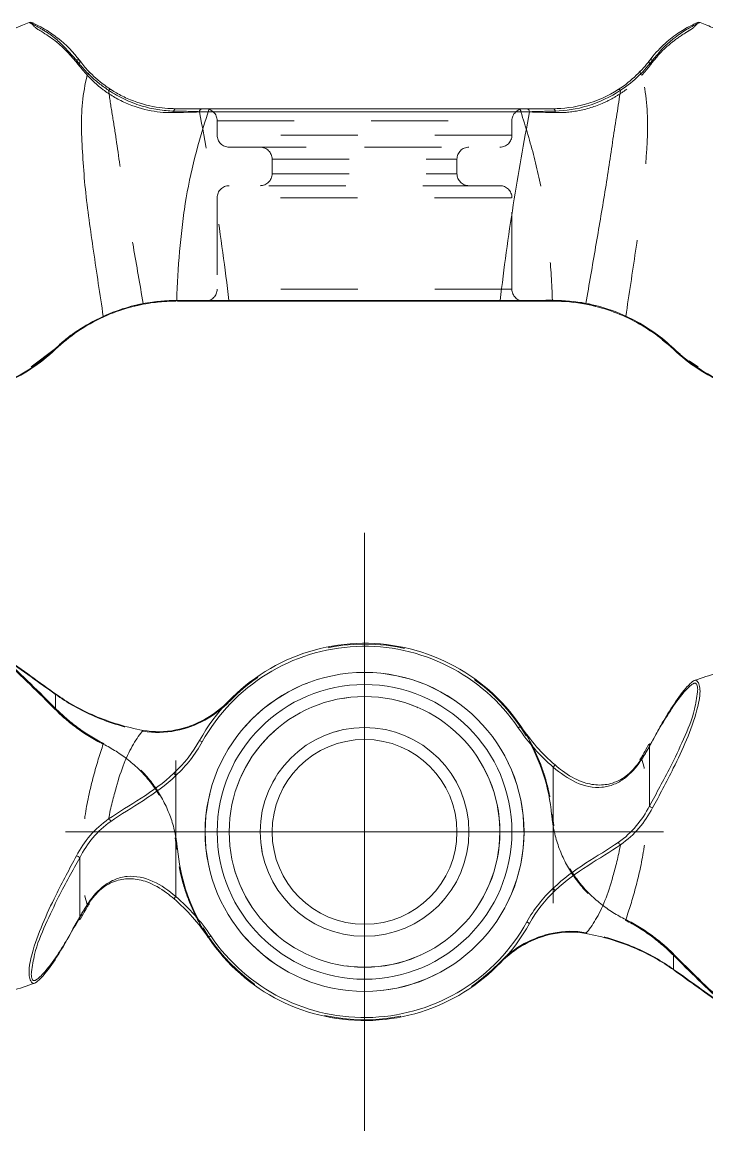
# Model space of a CAD drawing. Header units: inches. Extents: x 3.1 to 10.3, y 7.34 to 9.01.
# Drawn here: x 5.646 to 6.535, y 7.57 to 9.009 of the extents above; entities that cross this region are included whole.
import ezdxf

# ---------------------------------------------------------------- set-up
doc = ezdxf.new("R2010")
doc.units = ezdxf.units.IN
doc.header["$MEASUREMENT"] = 0
doc.linetypes.add('HIDDEN', pattern=[0.075, 0.05, -0.025])

# ---------------------------------------------------------------- blocks, each defined once
blk = doc.blocks.new('SW_CENTERMARKSYMBOL_0')
at = {"color": 0, "linetype": 'Continuous', "lineweight": 0}
for p, q in [((0, 0.1969), (0, 0.3883)), ((0, 0), (0, 0.1969)), ((-0.1969, 0), (-0.3883, 0)), ((0, 0), (-0.1969, 0)), ((0, 0), (0, -0.1969)), ((0, 0), (0.1969, 0)), ((0.1969, 0), (0.3883, 0)), ((0, -0.1969), (0, -0.3883))]:
    blk.add_line(p, q, dxfattribs=at)

msp = doc.modelspace()

# ---------------------------------------------------------------- linework, layer by layer
at = {"color": 7, "linetype": 'HIDDEN', "lineweight": 0}
for p, q in [((5.8765, 8.8932), (6.2937, 8.8932)), ((5.8993, 8.8815), (5.8993, 8.8627)), ((5.8993, 8.8815), (6.2816, 8.8815)), ((6.2822, 8.8627), (6.2822, 8.8815)), ((6.2822, 8.8627), (5.8999, 8.8627)), ((5.915, 8.8471), (6.0908, 8.8471)), ((6.0908, 8.8471), (6.2666, 8.8471)), ((5.9708, 8.8315), (5.9708, 8.8127)), ((5.9708, 8.8315), (6.2106, 8.8315)), ((6.2108, 8.8127), (6.2108, 8.8315)), ((5.9709, 8.8127), (6.2106, 8.8127)), ((6.2666, 8.7971), (5.915, 8.7971)), ((5.8993, 8.7815), (5.8993, 8.6627)), ((6.2816, 8.7815), (5.8999, 8.7815)), ((6.2822, 8.6627), (6.2822, 8.7815)), ((6.2822, 8.6627), (5.8999, 8.6627)), ((5.8033, 8.6443), (5.7905, 8.6409)), ((6.4301, 8.6273), (6.4283, 8.628)), ((5.6892, 8.5856), (5.6576, 8.562)), ((5.6895, 8.1182), (5.6895, 8.1364)), ((5.9153, 8.1274), (5.9146, 8.1281)), ((5.8458, 8.0893), (5.8456, 8.0902)), ((5.8458, 7.9504), (5.8458, 8.0893)), ((6.4625, 8.0722), (6.4623, 8.0722)), ((6.4625, 8.0722), (6.4652, 8.0769)), ((6.4489, 8.0503), (6.4509, 8.0525)), ((6.3338, 7.9801), (6.3347, 7.9801)), ((6.3358, 7.9653), (6.3367, 7.9655)), ((6.3358, 7.9653), (6.3358, 7.8264)), ((5.8448, 7.9502), (5.8458, 7.9504)), ((5.8468, 7.9355), (5.8477, 7.9356)), ((5.7326, 7.8653), (5.7306, 7.8631)), ((5.719, 7.8435), (5.7121, 7.8317)), ((5.7192, 7.8435), (5.719, 7.8435)), ((6.3358, 7.8264), (6.3359, 7.8254)), ((6.492, 7.7975), (6.492, 7.7793)), ((6.267, 7.7876), (6.2663, 7.7883))]:
    msp.add_line(p, q, dxfattribs=at)
at = {"color": 7, "linetype": 'Continuous', "lineweight": 15}
for p, q in [((6.305, 8.8932), (5.8878, 8.8932)), ((5.8911, 8.8971), (6.3016, 8.8971)), ((5.8468, 8.6481), (6.267, 8.6481)), ((6.2663, 8.6471), (5.8477, 8.6471)), ((6.391, 8.6409), (6.3781, 8.6439)), ((6.4624, 8.608), (6.4537, 8.6145)), ((6.4931, 8.5849), (6.4776, 8.5966)), ((6.5007, 8.5781), (6.4931, 8.5849)), ((6.5239, 8.562), (6.5122, 8.5696)), ((6.2904, 8.093), (6.2937, 8.0952)), ((5.8799, 8.0748), (5.8765, 8.0767)), ((6.4602, 8.0716), (6.4563, 8.0647)), ((6.4608, 8.0696), (6.4608, 7.9915)), ((6.3358, 8.0419), (6.3383, 8.0449)), ((6.3358, 8.0419), (6.3358, 7.8846)), ((5.8458, 8.0311), (5.8431, 8.0339)), ((5.8458, 7.8737), (5.8458, 8.0311)), ((5.7208, 7.8461), (5.7208, 7.9242)), ((6.3384, 7.8818), (6.3358, 7.8846)), ((5.8458, 7.8737), (5.8432, 7.8708)), ((5.7213, 7.8441), (5.7252, 7.851)), ((6.305, 7.839), (6.3016, 7.8409)), ((5.8878, 7.8205), (5.8911, 7.8227))]:
    msp.add_line(p, q, dxfattribs=at)
at = {"color": 8, "linetype": 'Continuous', "lineweight": 15}
for p, q in [((6.4489, 8.0503), (6.4492, 8.0499)), ((5.7323, 7.8658), (5.7326, 7.8653))]:
    msp.add_line(p, q, dxfattribs=at)
at = {"color": 7, "linetype": 'Continuous', "lineweight": 15, "flags": 128}
for points in [[(5.7323, 8.9459), (5.7327, 8.9454), (5.7329, 8.9448), (5.7329, 8.9441), (5.7327, 8.9433), (5.7324, 8.9425), (5.7319, 8.9418), (5.7313, 8.9412), (5.7306, 8.9406)], [(5.8433, 8.892), (5.8432, 8.8929), (5.8433, 8.8938), (5.8434, 8.8947), (5.8437, 8.8955), (5.8441, 8.8962), (5.8446, 8.8967), (5.8452, 8.897), (5.8458, 8.8971)]]:
    msp.add_lwpolyline(points, dxfattribs=at)
at = {"color": 7, "linetype": 'HIDDEN', "lineweight": 0, "flags": 128}
for points in [[(6.4509, 8.9406), (6.4502, 8.9412), (6.4496, 8.9418), (6.4491, 8.9425), (6.4488, 8.9433), (6.4486, 8.9441), (6.4486, 8.9448), (6.4488, 8.9454), (6.4492, 8.9459)], [(6.3358, 8.8971), (6.3363, 8.897), (6.3369, 8.8967), (6.3374, 8.8962), (6.3378, 8.8955), (6.3381, 8.8947), (6.3383, 8.8938), (6.3383, 8.8929), (6.3382, 8.892)], [(6.4509, 8.0525), (6.4502, 8.0526), (6.4496, 8.0526), (6.4491, 8.0524), (6.4488, 8.052), (6.4486, 8.0516), (6.4486, 8.0511), (6.4488, 8.0505), (6.4489, 8.0503)], [(5.7326, 7.8653), (5.7327, 7.8652), (5.7329, 7.8646), (5.7329, 7.8641), (5.7327, 7.8636), (5.7324, 7.8633), (5.7319, 7.8631), (5.7313, 7.8631), (5.7306, 7.8631)]]:
    msp.add_lwpolyline(points, dxfattribs=at)
at = {"color": 7, "linetype": 'Continuous', "lineweight": 15}
for radius in [0.2071, 0.1914, 0.1758, 0.1356, 0.12]:
    msp.add_circle((6.0908, 7.9578), radius, dxfattribs=at)
at = {"color": 7, "linetype": 'HIDDEN', "lineweight": 0}
for radius in [0.2071, 0.1758, 0.1356]:
    msp.add_circle((6.0908, 7.9578), radius, dxfattribs=at)
at = {"color": 7, "linetype": 'Continuous', "lineweight": 15}
for centre, radius, start, end in [((5.6565, 9.0056), 0.00391, 66.7591, 111.8262), ((6.525, 9.0056), 0.00391, 68.4027, 113.2409), ((5.7175, 8.958), 0.00367, 294.0654, 26.4132), ((6.4631, 8.9573), 0.00328, 56.0699, 135.9307), ((6.4211, 8.9197), 0.00246, 34.4982, 106.0753), ((5.8915, 8.8935), 0.00362, 95.875, 184.8629), ((6.3013, 8.8934), 0.00369, 356.4258, 85.9119), ((6.3352, 8.894), 0.00316, 0.412, 79.889), ((5.8458, 8.6481), 0.000968, 182.6749, 269.5751), ((5.8477, 8.6481), 0.000975, 179.8811, 269.8806), ((6.2661, 8.648), 0.000874, 280.8053, 7.7486), ((6.3343, 8.6479), 0.00166, 330.2479, 10.5908), ((6.3799, 8.6436), 0.00185, 159.2023, 196.0545), ((5.7521, 8.6275), 0.000705, 198.2982, 267.8385), ((5.6891, 8.5854), 0.000833, 214.9771, 296.1638), ((6.4928, 8.5849), 0.00085, 125.3735, 199.3893), ((6.0908, 7.9578), 0.245, 34.0871, 150.9827), ((6.0908, 7.9578), 0.2411, 34.0871, 150.9827), ((6.4619, 8.0704), 0.00184, 79.7461, 145.1294), ((6.466, 7.9955), 0.00662, 217.2797, 260.627), ((5.7547, 7.9686), 0.00709, 24.4062, 58.1294), ((6.4268, 7.9471), 0.00709, 204.4062, 238.1294), ((5.7155, 7.9202), 0.00662, 37.2797, 80.627), ((5.7195, 7.8454), 0.00194, 260.3088, 323.0601), ((6.0908, 7.9578), 0.245, 214.0871, 330.9827), ((6.0908, 7.9578), 0.2411, 214.0871, 330.9827)]:
    msp.add_arc(centre, radius, start, end, dxfattribs=at)
at = {"color": 7, "linetype": 'HIDDEN', "lineweight": 0}
for centre, radius, start, end in [((5.7184, 8.9573), 0.00328, 44.0693, 123.9301), ((6.464, 8.958), 0.00367, 153.5868, 245.9346), ((5.7604, 8.9197), 0.00246, 73.9247, 145.5018), ((5.8463, 8.894), 0.00316, 100.111, 179.588), ((5.8802, 8.8934), 0.00369, 94.0881, 183.5742), ((5.8837, 8.8815), 0.0156, 0, 90), ((6.2978, 8.8815), 0.0156, 90, 180), ((6.2901, 8.8935), 0.00362, 355.1371, 84.125), ((5.915, 8.8627), 0.0156, 180, 270), ((6.2666, 8.8627), 0.0156, 270, 0), ((5.9551, 8.8315), 0.0156, 0, 90), ((6.2264, 8.8315), 0.0156, 90, 180), ((5.9551, 8.8127), 0.0156, 270, 0), ((6.2264, 8.8127), 0.0156, 180, 270), ((5.915, 8.7815), 0.0156, 90, 180), ((6.2666, 8.7815), 0.0156, 0, 90), ((5.8837, 8.6627), 0.0156, 270, 0), ((6.2978, 8.6627), 0.0156, 180, 270), ((5.9154, 8.648), 0.000874, 172.2514, 259.1947), ((6.0908, 7.9578), 0.244, 30.7326, 135.987), ((5.689, 8.1367), 0.00056, 324.5842, 74.8002), ((5.6882, 8.1188), 0.00147, 280.3426, 333.4002), ((5.8026, 8.0892), 0.000856, 329.4369, 36.4502), ((6.0908, 7.9578), 0.244, 5.2228, 30.1653), ((5.7504, 8.0732), 0.00175, 305.2807, 340.8556), ((6.0908, 7.9578), 0.244, 185.2228, 210.1653), ((6.0908, 7.9578), 0.244, 210.7326, 315.987), ((6.4311, 7.8425), 0.00175, 125.2807, 160.8556), ((6.3789, 7.8265), 0.000856, 149.4369, 216.4502), ((6.4933, 7.7968), 0.00147, 100.3426, 153.4002), ((6.4925, 7.779), 0.00056, 144.5842, 254.8002)]:
    msp.add_arc(centre, radius, start, end, dxfattribs=at)
at = {"color": 8, "linetype": 'Continuous', "lineweight": 15}
for centre, radius, start, end in [((6.4621, 8.0708), 0.00178, 159.2026, 221.6454), ((5.7194, 7.8449), 0.00177, 338.6127, 41.7125)]:
    msp.add_arc(centre, radius, start, end, dxfattribs=at)
at = {"color": 7, "linetype": 'Continuous', "lineweight": 15}
for points, knots in [([(5.655, 9.0092), (5.6522, 9.008), (5.6411, 9.0034), (5.615, 8.9927), (5.5758, 8.9782), (5.5295, 8.9645), (5.4699, 8.9503), (5.3951, 8.9372), (5.3018, 8.9231), (5.2173, 8.9097), (5.1414, 8.8985), (5.0796, 8.8901), (5.0233, 8.8832), (4.9756, 8.8778), (4.9355, 8.8734), (4.8968, 8.8694), (4.8552, 8.8653), (4.8065, 8.8606), (4.7515, 8.8555), (4.681, 8.8491), (4.5945, 8.8418), (4.4912, 8.8335), (4.3798, 8.825), (4.2647, 8.8166), (4.1536, 8.8084), (4.0538, 8.8007), (3.9793, 8.7947), (3.9265, 8.7907), (3.8902, 8.788), (3.8507, 8.7853), (3.803, 8.7823), (3.7436, 8.779), (3.6741, 8.7757), (3.5949, 8.7726), (3.5065, 8.7696), (3.4079, 8.7668), (3.3076, 8.7645), (3.2402, 8.7634), (3.2091, 8.7629)], [0, 0, 0, 0, 0.003734, 0.01488, 0.034226, 0.053194, 0.072042, 0.107441, 0.144142, 0.184358, 0.209668, 0.235968, 0.259364, 0.27807, 0.294215, 0.308319, 0.32537, 0.345383, 0.36834, 0.393356, 0.432684, 0.475498, 0.521824, 0.571677, 0.619637, 0.661545, 0.697279, 0.713187, 0.727441, 0.742406, 0.761937, 0.786061, 0.814751, 0.845958, 0.881163, 0.920284, 0.963199, 1, 1, 1, 1]), ([(5.6581, 9.0091), (5.6581, 9.0092), (5.6582, 9.0091), (5.6592, 9.0087), (5.6594, 9.0086), (5.6602, 9.0082), (5.6606, 9.008), (5.6624, 9.0072), (5.6635, 9.0067), (5.6686, 9.0042), (5.672, 9.0023), (5.6816, 8.9967), (5.6871, 8.9928), (5.7031, 8.9803), (5.7124, 8.9708), (5.7208, 8.9596)], [0, 0, 0, 0, 0.0625, 0.0625, 0.078125, 0.078125, 0.09375, 0.09375, 0.125, 0.125, 0.25, 0.25, 0.5, 0.5, 1, 1, 1, 1]), ([(6.4608, 8.9596), (6.4666, 8.9673), (6.4727, 8.974), (6.485, 8.9856), (6.4913, 8.9905), (6.5031, 8.9987), (6.5087, 9.0019), (6.5159, 9.0057), (6.5182, 9.0068), (6.5218, 9.0084), (6.5233, 9.0091), (6.5234, 9.0091)], [0, 0, 0, 0, 0.25, 0.25, 0.5, 0.5, 0.75, 0.75, 0.875, 0.875, 1, 1, 1, 1]), ([(8.9724, 8.7629), (8.9417, 8.7634), (8.8763, 8.7644), (8.7804, 8.7666), (8.6893, 8.7691), (8.6115, 8.7717), (8.5471, 8.7741), (8.4971, 8.7763), (8.4606, 8.778), (8.4367, 8.7792), (8.4195, 8.7801), (8.4043, 8.7809), (8.3782, 8.7824), (8.3369, 8.7849), (8.2799, 8.7888), (8.2128, 8.7939), (8.1398, 8.7997), (8.0638, 8.8057), (7.9801, 8.8119), (7.8921, 8.8184), (7.8011, 8.8251), (7.718, 8.8314), (7.6404, 8.8375), (7.5701, 8.8432), (7.5036, 8.8489), (7.4401, 8.8545), (7.3748, 8.8606), (7.3112, 8.8667), (7.2528, 8.8727), (7.2015, 8.8782), (7.1513, 8.884), (7.0947, 8.8911), (7.0326, 8.8996), (6.9668, 8.9094), (6.9036, 8.9193), (6.843, 8.9289), (6.7894, 8.9373), (6.7433, 8.9451), (6.7065, 8.9523), (6.6769, 8.9588), (6.6509, 8.9651), (6.6242, 8.9726), (6.5987, 8.9809), (6.572, 8.9906), (6.5484, 9.0001), (6.5325, 9.0067), (6.5265, 9.0092)], [0, 0, 0, 0, 0.036227, 0.077339, 0.113423, 0.144353, 0.170045, 0.190455, 0.204456, 0.214012, 0.219494, 0.225254, 0.232532, 0.251264, 0.275916, 0.302969, 0.334749, 0.36749, 0.398528, 0.439932, 0.477917, 0.512518, 0.543789, 0.574651, 0.599872, 0.626007, 0.653044, 0.680068, 0.704053, 0.724434, 0.742701, 0.765237, 0.793146, 0.817818, 0.844772, 0.869479, 0.891149, 0.909929, 0.925924, 0.936359, 0.946794, 0.957606, 0.969038, 0.978802, 0.991965, 1, 1, 1, 1]), ([(6.4204, 8.922), (6.4294, 8.9278), (6.4371, 8.9341), (6.4504, 8.9468), (6.456, 8.9532), (6.4608, 8.9596)], [0, 0, 0, 0, 0.5, 0.5, 1, 1, 1, 1]), ([(6.4649, 8.9601), (6.4599, 8.9534), (6.4541, 8.9467), (6.4404, 8.9335), (6.4324, 8.927), (6.4231, 8.9211)], [0, 0, 0, 0, 0.5, 0.5, 1, 1, 1, 1]), ([(5.7323, 8.9459), (5.7381, 8.9398), (5.7449, 8.9336), (5.7574, 8.9244), (5.7619, 8.9214), (5.7717, 8.9157), (5.777, 8.9129), (5.7934, 8.9057), (5.8052, 8.9021), (5.8268, 8.8979), (5.8367, 8.8971), (5.8458, 8.8971)], [0, 0, 0, 0, 0.25, 0.25, 0.375, 0.375, 0.5, 0.5, 0.75, 0.75, 1, 1, 1, 1]), ([(5.7514, 8.6273), (5.7471, 8.6562), (5.7428, 8.6844), (5.7347, 8.7395), (5.7309, 8.7663), (5.7268, 8.8057), (5.7259, 8.8187), (5.7242, 8.8444), (5.7233, 8.8568), (5.7228, 8.8936), (5.7246, 8.917), (5.7306, 8.9406)], [0, 0, 0, 0, 0.25, 0.25, 0.5, 0.5, 0.625, 0.625, 0.75, 0.75, 1, 1, 1, 1]), ([(5.8433, 8.892), (5.8342, 8.8918), (5.8243, 8.8924), (5.8028, 8.8963), (5.7911, 8.8999), (5.7748, 8.9071), (5.7695, 8.9099), (5.7598, 8.9156), (5.7554, 8.9187), (5.743, 8.928), (5.7363, 8.9344), (5.7306, 8.9406)], [0, 0, 0, 0, 0.25, 0.25, 0.5, 0.5, 0.625, 0.625, 0.75, 0.75, 1, 1, 1, 1]), ([(6.3358, 8.8971), (6.3489, 8.8971), (6.3633, 8.8988), (6.3926, 8.907), (6.4072, 8.9136), (6.4204, 8.922)], [0, 0, 0, 0, 0.5, 0.5, 1, 1, 1, 1]), ([(6.4231, 8.9211), (6.4101, 8.9123), (6.3955, 8.9054), (6.3662, 8.8964), (6.3516, 8.8943), (6.3384, 8.894)], [0, 0, 0, 0, 0.5, 0.5, 1, 1, 1, 1]), ([(6.4231, 8.9211), (6.4218, 8.9109), (6.4202, 8.9006), (6.4168, 8.8794), (6.4149, 8.8685), (6.4103, 8.8352), (6.4068, 8.8124), (6.3992, 8.7657), (6.3951, 8.7418), (6.3868, 8.6935), (6.3826, 8.669), (6.3782, 8.6443)], [0, 0, 0, 0, 0.125, 0.125, 0.25, 0.25, 0.5, 0.5, 0.75, 0.75, 1, 1, 1, 1]), ([(5.8878, 8.8932), (5.8814, 8.8733), (5.8755, 8.8538), (5.8653, 8.8143), (5.8611, 8.7943), (5.8563, 8.7636), (5.855, 8.7532), (5.8525, 8.7325), (5.8515, 8.7221), (5.8487, 8.6906), (5.8475, 8.6695), (5.8468, 8.6481)], [0, 0, 0, 0, 0.25, 0.25, 0.5, 0.5, 0.625, 0.625, 0.75, 0.75, 1, 1, 1, 1]), ([(6.267, 8.6481), (6.2717, 8.6899), (6.2775, 8.7313), (6.2905, 8.8131), (6.2978, 8.8536), (6.305, 8.8932)], [0, 0, 0, 0, 0.5, 0.5, 1, 1, 1, 1]), ([(5.7514, 8.6273), (5.7627, 8.6325), (5.7736, 8.6364), (5.7944, 8.6423), (5.8039, 8.6442), (5.8204, 8.6467), (5.8276, 8.6473), (5.8385, 8.6479), (5.8424, 8.648), (5.8448, 8.648)], [0, 0, 0, 0, 0.25, 0.25, 0.5, 0.5, 0.75, 0.75, 1, 1, 1, 1]), ([(5.8458, 8.6471), (5.8434, 8.6471), (5.8394, 8.6471), (5.8285, 8.6465), (5.8214, 8.646), (5.8047, 8.6435), (5.7953, 8.6417), (5.7744, 8.6359), (5.7634, 8.632), (5.752, 8.6268)], [0, 0, 0, 0, 0.25, 0.25, 0.5, 0.5, 0.75, 0.75, 1, 1, 1, 1]), ([(5.8448, 8.648), (5.8449, 8.648), (5.845, 8.648), (5.8451, 8.6481), (5.8456, 8.6481), (5.8459, 8.6481), (5.8462, 8.6481), (5.8464, 8.6481), (5.8466, 8.6481), (5.8468, 8.6481)], [0, 0, 0, 0, 0.000024805, 0.000024805, 0.000024805, 0.000124074, 0.000124074, 0.000124074, 0.0001877742, 0.0001877742, 0.0001877742, 0.0001877742]), ([(6.3358, 8.6471), (6.3225, 8.6471), (6.31, 8.6471), (6.2864, 8.6471), (6.2756, 8.6471), (6.2663, 8.6471)], [0, 0, 0, 0, 0.5, 0.5, 1, 1, 1, 1]), ([(6.267, 8.6481), (6.2763, 8.6481), (6.2868, 8.6481), (6.3103, 8.6482), (6.3228, 8.6482), (6.3359, 8.6482)], [0, 0, 0, 0, 0.5, 0.5, 1, 1, 1, 1]), ([(6.3782, 8.6443), (6.4008, 8.64), (6.4218, 8.6325), (6.4604, 8.6122), (6.4773, 8.5999), (6.4923, 8.5856)], [0, 0, 0, 0, 0.5, 0.5, 1, 1, 1, 1]), ([(6.492, 8.5846), (6.4771, 8.5989), (6.4602, 8.6112), (6.4216, 8.6314), (6.4007, 8.6388), (6.3782, 8.6431)], [0, 0, 0, 0, 0.5, 0.5, 1, 1, 1, 1]), ([(5.6885, 8.5849), (5.6972, 8.5932), (5.7067, 8.6009), (5.7276, 8.6152), (5.739, 8.6217), (5.7514, 8.6273)], [0, 0, 0, 0, 0.5, 0.5, 1, 1, 1, 1]), ([(5.752, 8.6268), (5.7397, 8.6212), (5.7284, 8.6147), (5.7076, 8.6006), (5.6982, 8.5929), (5.6895, 8.5846)], [0, 0, 0, 0, 0.5, 0.5, 1, 1, 1, 1]), ([(6.5589, 8.5405), (6.5468, 8.5457), (6.5351, 8.5519), (6.5127, 8.5666), (6.5021, 8.575), (6.492, 8.5846)], [0, 0, 0, 0, 0.5, 0.5, 1, 1, 1, 1]), ([(6.4923, 8.5856), (6.5023, 8.576), (6.5129, 8.5677), (6.5352, 8.5531), (6.5468, 8.5468), (6.5589, 8.5417)], [0, 0, 0, 0, 0.5, 0.5, 1, 1, 1, 1]), ([(3.2, 8.1887), (3.2421, 8.1863), (3.3278, 8.1814), (3.4526, 8.1654), (3.5702, 8.1452), (3.6751, 8.1226), (3.7666, 8.099), (3.847, 8.0749), (3.9193, 8.0504), (3.9867, 8.0262), (4.0536, 8.0017), (4.1199, 7.978), (4.1891, 7.9543), (4.2615, 7.9308), (4.341, 7.9061), (4.4285, 7.8806), (4.5371, 7.851), (4.6656, 7.8195), (4.8093, 7.7892), (4.9498, 7.7636), (5.0841, 7.7448), (5.2048, 7.7345), (5.3105, 7.7284), (5.4006, 7.7231), (5.4756, 7.7225), (5.5371, 7.7281), (5.5778, 7.7358), (5.6092, 7.744), (5.6339, 7.7515), (5.6523, 7.7579), (5.662, 7.7612)], [0, 0, 0, 0, 0.049625, 0.101085, 0.14801, 0.190121, 0.227325, 0.259288, 0.289098, 0.31731, 0.343831, 0.373109, 0.400506, 0.430208, 0.46299, 0.498873, 0.537868, 0.596092, 0.655356, 0.711769, 0.765452, 0.816516, 0.856491, 0.892297, 0.924208, 0.946221, 0.967387, 0.975248, 0.987001, 1, 1, 1, 1]), ([(5.6892, 8.1372), (5.6792, 8.1444), (5.6686, 8.152), (5.6463, 8.1679), (5.6347, 8.1763), (5.6226, 8.1847)], [0, 0, 0, 0, 0.5, 0.5, 1, 1, 1, 1]), ([(5.6226, 8.1839), (5.6347, 8.1755), (5.6464, 8.1671), (5.6688, 8.1511), (5.6794, 8.1435), (5.6895, 8.1364)], [0, 0, 0, 0, 0.5, 0.5, 1, 1, 1, 1]), ([(8.9815, 7.727), (8.9395, 7.7294), (8.8537, 7.7343), (8.7289, 7.7503), (8.6113, 7.7705), (8.5064, 7.7931), (8.4149, 7.8167), (8.3345, 7.8408), (8.2622, 7.8653), (8.1948, 7.8895), (8.1279, 7.914), (8.0616, 7.9377), (7.9924, 7.9613), (7.92, 7.9849), (7.8405, 8.0096), (7.753, 8.0351), (7.6444, 8.0647), (7.5159, 8.0962), (7.3722, 8.1265), (7.2317, 8.1521), (7.0974, 8.1709), (6.9767, 8.1812), (6.871, 8.1873), (6.7809, 8.1926), (6.706, 8.1931), (6.6444, 8.1876), (6.6037, 8.1799), (6.5723, 8.1716), (6.5476, 8.1642), (6.5292, 8.1578), (6.5195, 8.1545)], [0, 0, 0, 0, 0.049625, 0.101085, 0.14801, 0.190121, 0.227325, 0.259288, 0.289098, 0.31731, 0.343831, 0.373109, 0.400506, 0.430208, 0.46299, 0.498873, 0.537868, 0.596092, 0.655356, 0.711769, 0.765452, 0.816516, 0.856491, 0.892297, 0.924208, 0.946221, 0.967387, 0.975248, 0.987001, 1, 1, 1, 1]), ([(6.4652, 8.0769), (6.4686, 8.0833), (6.4764, 8.0978), (6.4905, 8.1208), (6.5033, 8.1394), (6.5125, 8.1493), (6.5158, 8.1522), (6.5175, 8.1535), (6.5188, 8.1543), (6.5201, 8.1548), (6.5211, 8.1548), (6.5218, 8.1544), (6.5226, 8.1538), (6.5234, 8.153), (6.5246, 8.1511), (6.5262, 8.1471), (6.5268, 8.1392), (6.5255, 8.1284), (6.5205, 8.1068), (6.5093, 8.0769), (6.4934, 8.0432), (6.4781, 8.0137), (6.4694, 7.9972), (6.4649, 7.989)], [0, 0, 0, 0, 0.084755, 0.19115, 0.298218, 0.327351, 0.338196, 0.345836, 0.352296, 0.357825, 0.363022, 0.368486, 0.36976, 0.375545, 0.381979, 0.392836, 0.418696, 0.460034, 0.50234, 0.641679, 0.784316, 0.891565, 1, 1, 1, 1]), ([(5.8033, 8.0897), (5.7807, 8.0939), (5.7598, 8.1003), (5.7211, 8.1168), (5.7042, 8.1265), (5.6892, 8.1372)], [0, 0, 0, 0, 0.5, 0.5, 1, 1, 1, 1]), ([(6.4608, 7.9915), (6.4699, 8.008), (6.4849, 8.0352), (6.5054, 8.0781), (6.5191, 8.1105), (6.5221, 8.132), (6.5232, 8.1396)], [0, 0, 0, 0, 0.376377, 0.618894, 0.866122, 1, 1, 1, 1]), ([(5.9146, 8.1281), (5.9053, 8.1185), (5.8947, 8.1104), (5.8712, 8.0975), (5.8587, 8.0929), (5.8456, 8.0902)], [0, 0, 0, 0, 0.5, 0.5, 1, 1, 1, 1]), ([(5.8458, 8.0893), (5.859, 8.092), (5.8715, 8.0966), (5.8951, 8.1095), (5.9059, 8.1177), (5.9153, 8.1274)], [0, 0, 0, 0, 0.5, 0.5, 1, 1, 1, 1]), ([(5.7584, 7.9746), (5.7597, 7.9824), (5.7613, 7.9897), (5.7647, 8.0033), (5.7666, 8.0095), (5.7713, 8.0271), (5.7748, 8.0377), (5.7824, 8.0565), (5.7864, 8.0647), (5.7947, 8.0789), (5.7989, 8.0848), (5.8033, 8.0897)], [0, 0, 0, 0, 0.125, 0.125, 0.25, 0.25, 0.5, 0.5, 0.75, 0.75, 1, 1, 1, 1]), ([(6.4563, 8.0647), (6.4546, 8.0615), (6.4523, 8.0571), (6.4494, 8.053), (6.4485, 8.0518)], [0, 0, 0, 0, 0.718947, 1, 1, 1, 1]), ([(6.4492, 8.0499), (6.4434, 8.0412), (6.4366, 8.0334), (6.4241, 8.0242), (6.4196, 8.0216), (6.4098, 8.0176), (6.4045, 8.0163), (6.3881, 8.0148), (6.3763, 8.0172), (6.3548, 8.027), (6.3449, 8.034), (6.3358, 8.0419)], [0, 0, 0, 0, 0.25, 0.25, 0.375, 0.375, 0.5, 0.5, 0.75, 0.75, 1, 1, 1, 1]), ([(6.3382, 8.0448), (6.3414, 8.0421), (6.3521, 8.0333), (6.3707, 8.0226), (6.3937, 8.0175), (6.4148, 8.0205), (6.4344, 8.0315), (6.4439, 8.0439), (6.4489, 8.0503)], [0, 0, 0, 0, 0.090432, 0.299109, 0.452798, 0.606337, 0.795053, 1, 1, 1, 1]), ([(5.7584, 7.9746), (5.7715, 7.9837), (5.786, 7.9922), (5.8153, 8.0112), (5.8299, 8.0214), (5.8431, 8.0339)], [0, 0, 0, 0, 0.5, 0.5, 1, 1, 1, 1]), ([(5.8458, 8.0311), (5.8327, 8.0185), (5.8182, 8.0082), (5.7889, 7.9892), (5.7743, 7.9806), (5.7611, 7.9715)], [0, 0, 0, 0, 0.5, 0.5, 1, 1, 1, 1]), ([(6.4204, 7.9442), (6.4294, 7.9504), (6.4371, 7.9577), (6.4504, 7.9735), (6.456, 7.9822), (6.4608, 7.9915)], [0, 0, 0, 0, 0.5, 0.5, 1, 1, 1, 1]), ([(6.4649, 7.989), (6.4599, 7.9795), (6.4541, 7.9707), (6.4404, 7.9547), (6.4324, 7.9474), (6.4231, 7.9411)], [0, 0, 0, 0, 0.5, 0.5, 1, 1, 1, 1]), ([(5.7166, 7.9267), (5.7216, 7.9362), (5.7274, 7.945), (5.7412, 7.961), (5.7492, 7.9683), (5.7584, 7.9746)], [0, 0, 0, 0, 0.5, 0.5, 1, 1, 1, 1]), ([(5.7611, 7.9715), (5.7522, 7.9653), (5.7444, 7.958), (5.7312, 7.9422), (5.7256, 7.9335), (5.7208, 7.9242)], [0, 0, 0, 0, 0.5, 0.5, 1, 1, 1, 1]), ([(6.3358, 7.8846), (6.3489, 7.8972), (6.3633, 7.9075), (6.3926, 7.9265), (6.4072, 7.9351), (6.4204, 7.9442)], [0, 0, 0, 0, 0.5, 0.5, 1, 1, 1, 1]), ([(6.4231, 7.9411), (6.4101, 7.932), (6.3955, 7.9234), (6.3662, 7.9045), (6.3516, 7.8943), (6.3384, 7.8818)], [0, 0, 0, 0, 0.5, 0.5, 1, 1, 1, 1]), ([(6.4231, 7.9411), (6.4218, 7.9333), (6.4202, 7.926), (6.4168, 7.9124), (6.4149, 7.9062), (6.4103, 7.8886), (6.4068, 7.878), (6.3992, 7.8592), (6.3951, 7.851), (6.3868, 7.8368), (6.3826, 7.8309), (6.3782, 7.8259)], [0, 0, 0, 0, 0.125, 0.125, 0.25, 0.25, 0.5, 0.5, 0.75, 0.75, 1, 1, 1, 1]), ([(5.7121, 7.8317), (5.7053, 7.8194), (5.6941, 7.799), (5.6782, 7.7763), (5.669, 7.7663), (5.6657, 7.7635), (5.664, 7.7622), (5.6627, 7.7614), (5.6614, 7.7609), (5.6604, 7.7609), (5.6597, 7.7613), (5.659, 7.7619), (5.6581, 7.7627), (5.6569, 7.7645), (5.6553, 7.7686), (5.6544, 7.7807), (5.6597, 7.8051), (5.6721, 7.8387), (5.6927, 7.8821), (5.7076, 7.91), (5.7166, 7.9267)], [0, 0, 0, 0, 0.165313, 0.275868, 0.30595, 0.317147, 0.325037, 0.331707, 0.337416, 0.342783, 0.348424, 0.34974, 0.355713, 0.362357, 0.373567, 0.400269, 0.48645, 0.630326, 0.777609, 1, 1, 1, 1]), ([(5.7208, 7.9242), (5.7116, 7.9077), (5.6966, 7.8805), (5.6761, 7.8376), (5.6625, 7.8052), (5.6594, 7.7837), (5.6583, 7.7761)], [0, 0, 0, 0, 0.376377, 0.618894, 0.866122, 1, 1, 1, 1]), ([(5.7323, 7.8658), (5.7381, 7.8745), (5.7449, 7.8823), (5.7574, 7.8915), (5.7619, 7.8941), (5.7717, 7.8981), (5.777, 7.8994), (5.7934, 7.9009), (5.8052, 7.8985), (5.8268, 7.8887), (5.8367, 7.8817), (5.8458, 7.8737)], [0, 0, 0, 0, 0.25, 0.25, 0.375, 0.375, 0.5, 0.5, 0.75, 0.75, 1, 1, 1, 1]), ([(5.8433, 7.8709), (5.8401, 7.8736), (5.8294, 7.8824), (5.8108, 7.8931), (5.7878, 7.8982), (5.7667, 7.8952), (5.7471, 7.8842), (5.7375, 7.8718), (5.7326, 7.8653)], [0, 0, 0, 0, 0.090398, 0.298993, 0.452623, 0.606103, 0.794747, 1, 1, 1, 1]), ([(5.7252, 7.851), (5.7269, 7.8542), (5.7292, 7.8586), (5.7322, 7.8627), (5.733, 7.8639)], [0, 0, 0, 0, 0.718947, 1, 1, 1, 1]), ([(6.3358, 7.8264), (6.3225, 7.8237), (6.31, 7.8191), (6.2864, 7.8062), (6.2756, 7.798), (6.2663, 7.7883)], [0, 0, 0, 0, 0.5, 0.5, 1, 1, 1, 1]), ([(6.267, 7.7876), (6.2763, 7.7972), (6.2868, 7.8053), (6.3103, 7.8182), (6.3228, 7.8228), (6.3359, 7.8255)], [0, 0, 0, 0, 0.5, 0.5, 1, 1, 1, 1]), ([(6.3782, 7.8259), (6.4008, 7.8218), (6.4218, 7.8154), (6.4604, 7.7989), (6.4773, 7.7892), (6.4923, 7.7785)], [0, 0, 0, 0, 0.5, 0.5, 1, 1, 1, 1]), ([(6.5589, 7.7318), (6.5468, 7.7402), (6.5351, 7.7486), (6.5127, 7.7646), (6.5021, 7.7722), (6.492, 7.7793)], [0, 0, 0, 0, 0.5, 0.5, 1, 1, 1, 1]), ([(6.4923, 7.7785), (6.5023, 7.7713), (6.5129, 7.7637), (6.5352, 7.7478), (6.5468, 7.7394), (6.5589, 7.731)], [0, 0, 0, 0, 0.5, 0.5, 1, 1, 1, 1])]:
    msp.add_open_spline(points, degree=3, knots=knots, dxfattribs=at)
at = {"color": 8, "linetype": 'Continuous', "lineweight": 15}
for points, knots in [([(5.719, 8.9546), (5.7101, 8.965), (5.6967, 8.9805), (5.6782, 8.9929), (5.669, 8.9986), (5.6657, 9.0006), (5.664, 9.0019), (5.6627, 9.003), (5.6614, 9.0042), (5.6604, 9.0054), (5.6597, 9.0063), (5.659, 9.0071), (5.6581, 9.0078), (5.6569, 9.0085), (5.6554, 9.0091), (5.6546, 9.0094), (5.6551, 9.0092), (5.6551, 9.0092)], [0, 0, 0, 0, 0.481629, 0.725138, 0.791398, 0.816061, 0.833439, 0.84813, 0.860706, 0.872527, 0.884952, 0.887851, 0.901008, 0.91564, 0.940332, 0.999146, 1, 1, 1, 1]), ([(6.5265, 9.0092), (6.5262, 9.009), (6.5256, 9.0087), (6.5204, 9.0062), (6.5093, 9.0005), (6.4934, 8.9896), (6.4781, 8.9762), (6.4694, 8.9655), (6.4649, 8.9601)], [0, 0, 0, 0, 0.070638, 0.143454, 0.383276, 0.628776, 0.813367, 1, 1, 1, 1]), ([(6.5232, 8.1396), (6.5233, 8.14), (6.5238, 8.1427), (6.5232, 8.1463), (6.5221, 8.1496), (6.5213, 8.1506), (6.5207, 8.151), (6.5201, 8.1511), (6.5195, 8.151), (6.5185, 8.1506), (6.5173, 8.15), (6.5157, 8.1489), (6.5124, 8.1463), (6.5029, 8.1367), (6.4838, 8.1101), (6.47, 8.0858), (6.4608, 8.0696)], [0, 0, 0, 0, 0.010414, 0.065361, 0.084501, 0.092691, 0.098367, 0.102151, 0.107576, 0.116034, 0.127599, 0.143071, 0.166992, 0.234017, 0.489079, 1, 1, 1, 1]), ([(5.6583, 7.7761), (5.6582, 7.7757), (5.6577, 7.773), (5.6583, 7.7694), (5.6594, 7.7661), (5.6602, 7.7651), (5.6608, 7.7647), (5.6614, 7.7646), (5.6621, 7.7647), (5.663, 7.765), (5.6642, 7.7657), (5.6658, 7.7668), (5.6691, 7.7694), (5.6786, 7.779), (5.6977, 7.8056), (5.7115, 7.8299), (5.7208, 7.8461)], [0, 0, 0, 0, 0.010414, 0.065361, 0.084501, 0.092691, 0.098367, 0.102151, 0.107576, 0.116034, 0.127599, 0.143071, 0.166992, 0.234017, 0.489079, 1, 1, 1, 1])]:
    msp.add_open_spline(points, degree=3, knots=knots, dxfattribs=at)
at = {"color": 7, "linetype": 'HIDDEN', "lineweight": 0}
for points, knots in [([(5.6551, 9.0092), (5.6561, 9.0086), (5.6589, 9.0073), (5.6724, 9.0003), (5.6926, 8.9871), (5.7075, 8.9702), (5.7166, 8.9601)], [0, 0, 0, 0, 0.143145, 0.383202, 0.628942, 1, 1, 1, 1]), ([(6.4625, 8.9546), (6.4668, 8.96), (6.4754, 8.9707), (6.4905, 8.9841), (6.5033, 8.993), (6.5125, 8.9986), (6.5158, 9.0006), (6.5175, 9.0019), (6.5188, 9.003), (6.5201, 9.0042), (6.5211, 9.0054), (6.5218, 9.0063), (6.5226, 9.0071), (6.5234, 9.0078), (6.5246, 9.0085), (6.5261, 9.0091), (6.5267, 9.0093), (6.5265, 9.0092), (6.5265, 9.0092)], [0, 0, 0, 0, 0.240037, 0.481948, 0.725392, 0.791633, 0.81629, 0.833662, 0.84835, 0.860922, 0.87274, 0.885162, 0.88806, 0.901213, 0.915841, 0.940526, 0.999325, 1, 1, 1, 1]), ([(5.7166, 8.9601), (5.7216, 8.9534), (5.7274, 8.9467), (5.7412, 8.9335), (5.7492, 8.927), (5.7584, 8.9211)], [0, 0, 0, 0, 0.5, 0.5, 1, 1, 1, 1]), ([(6.3382, 8.892), (6.3473, 8.8918), (6.3572, 8.8924), (6.3787, 8.8963), (6.3904, 8.8999), (6.4067, 8.9071), (6.412, 8.9099), (6.4217, 8.9156), (6.4261, 8.9187), (6.4385, 8.928), (6.4452, 8.9344), (6.4509, 8.9406)], [0, 0, 0, 0, 0.25, 0.25, 0.5, 0.5, 0.625, 0.625, 0.75, 0.75, 1, 1, 1, 1]), ([(6.4301, 8.6273), (6.4344, 8.6562), (6.4387, 8.6844), (6.4469, 8.7395), (6.4506, 8.7663), (6.4547, 8.8057), (6.4556, 8.8187), (6.4573, 8.8444), (6.4582, 8.8568), (6.4588, 8.8936), (6.4569, 8.917), (6.4509, 8.9406)], [0, 0, 0, 0, 0.25, 0.25, 0.5, 0.5, 0.625, 0.625, 0.75, 0.75, 1, 1, 1, 1]), ([(5.7584, 8.9211), (5.7597, 8.9109), (5.7613, 8.9006), (5.7647, 8.8794), (5.7666, 8.8685), (5.7713, 8.8352), (5.7748, 8.8124), (5.7824, 8.7657), (5.7864, 8.7418), (5.7947, 8.6935), (5.7989, 8.669), (5.8033, 8.6443)], [0, 0, 0, 0, 0.125, 0.125, 0.25, 0.25, 0.5, 0.5, 0.75, 0.75, 1, 1, 1, 1]), ([(5.7584, 8.9211), (5.7715, 8.9123), (5.786, 8.9054), (5.8153, 8.8964), (5.8299, 8.8943), (5.8431, 8.894)], [0, 0, 0, 0, 0.5, 0.5, 1, 1, 1, 1]), ([(5.9146, 8.6481), (5.9098, 8.6899), (5.904, 8.7313), (5.891, 8.8131), (5.8837, 8.8536), (5.8765, 8.8932)], [0, 0, 0, 0, 0.5, 0.5, 1, 1, 1, 1]), ([(6.2937, 8.8932), (6.3001, 8.8733), (6.306, 8.8538), (6.3162, 8.8143), (6.3204, 8.7943), (6.3252, 8.7636), (6.3265, 8.7532), (6.329, 8.7325), (6.33, 8.7221), (6.3328, 8.6906), (6.334, 8.6695), (6.3347, 8.6481)], [0, 0, 0, 0, 0.25, 0.25, 0.5, 0.5, 0.625, 0.625, 0.75, 0.75, 1, 1, 1, 1]), ([(6.3367, 8.648), (6.3366, 8.648), (6.3365, 8.648), (6.3364, 8.6481), (6.336, 8.6481), (6.3356, 8.6481), (6.3353, 8.6481), (6.3351, 8.6481), (6.3349, 8.6481), (6.3347, 8.6481)], [0, 0, 0, 0, 0.000024805, 0.000024805, 0.000024805, 0.000124074, 0.000124074, 0.000124074, 0.0001877742, 0.0001877742, 0.0001877742, 0.0001877742]), ([(6.3517, 8.6473), (6.3495, 8.6475), (6.3422, 8.6481), (6.339, 8.6481), (6.3367, 8.648)], [0, 0, 0, 0, 0.290073, 1, 1, 1, 1]), ([(6.3781, 8.6439), (6.3777, 8.644), (6.3738, 8.6449), (6.3709, 8.6451), (6.3683, 8.6454)], [0, 0, 0, 0, 0.124179, 1, 1, 1, 1]), ([(5.7278, 8.6145), (5.7232, 8.6119), (5.7089, 8.6036), (5.6972, 8.5929), (5.6892, 8.5856)], [0, 0, 0, 0, 0.319817, 1, 1, 1, 1]), ([(5.6895, 8.1364), (5.7045, 8.1256), (5.7213, 8.1159), (5.7599, 8.0994), (5.7808, 8.093), (5.8033, 8.0888)], [0, 0, 0, 0, 0.5, 0.5, 1, 1, 1, 1]), ([(5.6885, 8.1174), (5.6972, 8.1086), (5.7067, 8.1003), (5.7276, 8.085), (5.739, 8.0779), (5.7514, 8.0718)], [0, 0, 0, 0, 0.5, 0.5, 1, 1, 1, 1]), ([(5.752, 8.0726), (5.7397, 8.0787), (5.7284, 8.0858), (5.7076, 8.1012), (5.6982, 8.1094), (5.6895, 8.1182)], [0, 0, 0, 0, 0.5, 0.5, 1, 1, 1, 1]), ([(6.2937, 8.0952), (6.3001, 8.0857), (6.306, 8.0754), (6.3162, 8.0545), (6.3204, 8.0439), (6.3252, 8.0293), (6.3265, 8.0246), (6.329, 8.0153), (6.33, 8.0107), (6.3328, 7.997), (6.334, 7.9883), (6.3347, 7.9801)], [0, 0, 0, 0, 0.25, 0.25, 0.5, 0.5, 0.625, 0.625, 0.75, 0.75, 1, 1, 1, 1]), ([(5.7514, 8.0718), (5.7471, 8.0593), (5.7428, 8.0455), (5.7347, 8.0153), (5.7309, 7.9988), (5.7268, 7.9725), (5.7259, 7.9635), (5.7242, 7.945), (5.7233, 7.9354), (5.7228, 7.9052), (5.7246, 7.8835), (5.7306, 7.8631)], [0, 0, 0, 0, 0.25, 0.25, 0.5, 0.5, 0.625, 0.625, 0.75, 0.75, 1, 1, 1, 1]), ([(5.7514, 8.0718), (5.7627, 8.0662), (5.7736, 8.0594), (5.7944, 8.0429), (5.8039, 8.0335), (5.8204, 8.0125), (5.8276, 8.0007), (5.8385, 7.9764), (5.8424, 7.9636), (5.8448, 7.9502)], [0, 0, 0, 0, 0.25, 0.25, 0.5, 0.5, 0.75, 0.75, 1, 1, 1, 1]), ([(5.8458, 7.9504), (5.8434, 7.9638), (5.8394, 7.9766), (5.8285, 8.0011), (5.8214, 8.0129), (5.8047, 8.0341), (5.7953, 8.0435), (5.7744, 8.0601), (5.7634, 8.067), (5.752, 8.0726)], [0, 0, 0, 0, 0.25, 0.25, 0.5, 0.5, 0.75, 0.75, 1, 1, 1, 1]), ([(6.4301, 7.8439), (6.4344, 7.8564), (6.4387, 7.8702), (6.4469, 7.9004), (6.4506, 7.9169), (6.4547, 7.9432), (6.4556, 7.9522), (6.4573, 7.9707), (6.4582, 7.9803), (6.4588, 8.0105), (6.4569, 8.0321), (6.4509, 8.0525)], [0, 0, 0, 0, 0.25, 0.25, 0.5, 0.5, 0.625, 0.625, 0.75, 0.75, 1, 1, 1, 1]), ([(6.3367, 7.9655), (6.3366, 7.9661), (6.3365, 7.9668), (6.3364, 7.9674), (6.336, 7.97), (6.3356, 7.9726), (6.3353, 7.9752), (6.3351, 7.9768), (6.3349, 7.9785), (6.3347, 7.9801)], [0, 0, 0, 0, 0.000024805, 0.000024805, 0.000024805, 0.000124074, 0.000124074, 0.000124074, 0.0001877742, 0.0001877742, 0.0001877742, 0.0001877742]), ([(6.3358, 7.9653), (6.3382, 7.9519), (6.3421, 7.939), (6.353, 7.9146), (6.3602, 7.9027), (6.3768, 7.8816), (6.3863, 7.8722), (6.4071, 7.8556), (6.4181, 7.8487), (6.4295, 7.8431)], [0, 0, 0, 0, 0.25, 0.25, 0.5, 0.5, 0.75, 0.75, 1, 1, 1, 1]), ([(6.4301, 7.8439), (6.4188, 7.8495), (6.4079, 7.8563), (6.3871, 7.8728), (6.3776, 7.8822), (6.3611, 7.9032), (6.354, 7.915), (6.3431, 7.9393), (6.3391, 7.9521), (6.3367, 7.9655)], [0, 0, 0, 0, 0.25, 0.25, 0.5, 0.5, 0.75, 0.75, 1, 1, 1, 1]), ([(5.8448, 7.9502), (5.8449, 7.9496), (5.845, 7.9489), (5.8451, 7.9483), (5.8456, 7.9457), (5.8459, 7.9431), (5.8462, 7.9405), (5.8464, 7.9389), (5.8466, 7.9372), (5.8468, 7.9355)], [0, 0, 0, 0, 0.000024805, 0.000024805, 0.000024805, 0.000124074, 0.000124074, 0.000124074, 0.0001877742, 0.0001877742, 0.0001877742, 0.0001877742]), ([(5.8878, 7.8205), (5.8814, 7.83), (5.8755, 7.8403), (5.8653, 7.8612), (5.8611, 7.8718), (5.8563, 7.8864), (5.855, 7.891), (5.8525, 7.9004), (5.8515, 7.905), (5.8487, 7.9187), (5.8475, 7.9274), (5.8468, 7.9355)], [0, 0, 0, 0, 0.25, 0.25, 0.5, 0.5, 0.625, 0.625, 0.75, 0.75, 1, 1, 1, 1]), ([(6.4295, 7.8431), (6.4418, 7.8369), (6.4532, 7.8299), (6.4739, 7.8145), (6.4834, 7.8062), (6.492, 7.7975)], [0, 0, 0, 0, 0.5, 0.5, 1, 1, 1, 1]), ([(6.4931, 7.7983), (6.4843, 7.8071), (6.4748, 7.8154), (6.4539, 7.8307), (6.4425, 7.8378), (6.4301, 7.8439)], [0, 0, 0, 0, 0.5, 0.5, 1, 1, 1, 1]), ([(6.492, 7.7793), (6.4771, 7.7901), (6.4602, 7.7998), (6.4216, 7.8163), (6.4007, 7.8227), (6.3782, 7.8269)], [0, 0, 0, 0, 0.5, 0.5, 1, 1, 1, 1])]:
    msp.add_open_spline(points, degree=3, knots=knots, dxfattribs=at)
at = {"color": 7, "linetype": 'Continuous', "lineweight": 15}
for points in [[(5.7208, 8.9596), (5.7242, 8.955), (5.728, 8.9504), (5.7323, 8.9459)], [(5.7306, 8.9406), (5.7263, 8.9452), (5.7225, 8.9499), (5.719, 8.9546)], [(5.8878, 8.8932), (5.8752, 8.8928), (5.8604, 8.8924), (5.8433, 8.892)], [(5.8458, 8.8971), (5.8632, 8.8971), (5.8782, 8.8971), (5.8911, 8.8971)], [(6.3016, 8.8971), (6.3107, 8.8971), (6.3221, 8.8971), (6.3358, 8.8971)], [(6.3384, 8.894), (6.3251, 8.8938), (6.3138, 8.8935), (6.305, 8.8932)], [(6.3782, 8.6431), (6.3642, 8.6458), (6.3499, 8.6471), (6.3358, 8.6471)], [(6.3359, 8.6482), (6.35, 8.6483), (6.3643, 8.6469), (6.3782, 8.6443)], [(5.621, 8.5406), (5.6455, 8.551), (5.6681, 8.5656), (5.6885, 8.5849)], [(5.6895, 8.5846), (5.6691, 8.5652), (5.6464, 8.5506), (5.6219, 8.5402)], [(6.3358, 8.0419), (6.3183, 8.0568), (6.3033, 8.074), (6.2904, 8.093)], [(6.2937, 8.0952), (6.3063, 8.0765), (6.3211, 8.0595), (6.3382, 8.0448)], [(5.8456, 8.0902), (5.8315, 8.0874), (5.8172, 8.0872), (5.8033, 8.0897)], [(5.8033, 8.0888), (5.8173, 8.0862), (5.8316, 8.0864), (5.8458, 8.0893)], [(5.8431, 8.0339), (5.8564, 8.0463), (5.8677, 8.0608), (5.8765, 8.0767)], [(5.8799, 8.0748), (5.8708, 8.0584), (5.8595, 8.0438), (5.8458, 8.0311)], [(6.4608, 8.0696), (6.4573, 8.0629), (6.4535, 8.0563), (6.4492, 8.0499)], [(6.3016, 7.8409), (6.3107, 7.8573), (6.3221, 7.8719), (6.3358, 7.8846)], [(6.3384, 7.8818), (6.3251, 7.8694), (6.3138, 7.8549), (6.305, 7.839)], [(5.7208, 7.8461), (5.7242, 7.8528), (5.728, 7.8594), (5.7323, 7.8658)], [(5.8878, 7.8205), (5.8752, 7.8392), (5.8604, 7.8562), (5.8433, 7.8709)], [(5.8458, 7.8737), (5.8632, 7.8588), (5.8782, 7.8417), (5.8911, 7.8227)], [(6.3782, 7.8269), (6.3642, 7.8295), (6.3499, 7.8293), (6.3358, 7.8264)], [(6.3359, 7.8255), (6.35, 7.8283), (6.3643, 7.8285), (6.3782, 7.8259)]]:
    msp.add_open_spline(points, degree=3, dxfattribs=at)
at = {"color": 7, "linetype": 'HIDDEN', "lineweight": 0}
for points in [[(6.4509, 8.9406), (6.4552, 8.9452), (6.459, 8.9499), (6.4625, 8.9546)], [(5.8431, 8.894), (5.8564, 8.8938), (5.8677, 8.8935), (5.8765, 8.8932)], [(6.2937, 8.8932), (6.3063, 8.8928), (6.3211, 8.8924), (6.3382, 8.892)], [(5.621, 8.1824), (5.6455, 8.16), (5.6681, 8.1379), (5.6885, 8.1174)], [(5.6895, 8.1182), (5.6691, 8.1386), (5.6464, 8.1608), (5.6219, 8.1831)], [(6.4509, 8.0525), (6.4552, 8.0589), (6.459, 8.0654), (6.4625, 8.0722)], [(6.3338, 7.9801), (6.3342, 7.9751), (6.3349, 7.9702), (6.3358, 7.9653)], [(5.8477, 7.9356), (5.8473, 7.9406), (5.8466, 7.9455), (5.8458, 7.9504)], [(5.7306, 7.8631), (5.7263, 7.8568), (5.7225, 7.8502), (5.719, 7.8435)], [(6.492, 7.7975), (6.5124, 7.7771), (6.5351, 7.7549), (6.5597, 7.7326)], [(6.5605, 7.7333), (6.5361, 7.7557), (6.5134, 7.7778), (6.4931, 7.7983)]]:
    msp.add_open_spline(points, degree=3, dxfattribs=at)

# ---------------------------------------------------------------- block references
at = {"color": 7, "linetype": 'Continuous', "lineweight": 0}
msp.add_blockref('SW_CENTERMARKSYMBOL_0', (6.0908, 7.9578), dxfattribs=at)

doc.saveas('drawing.dxf')
